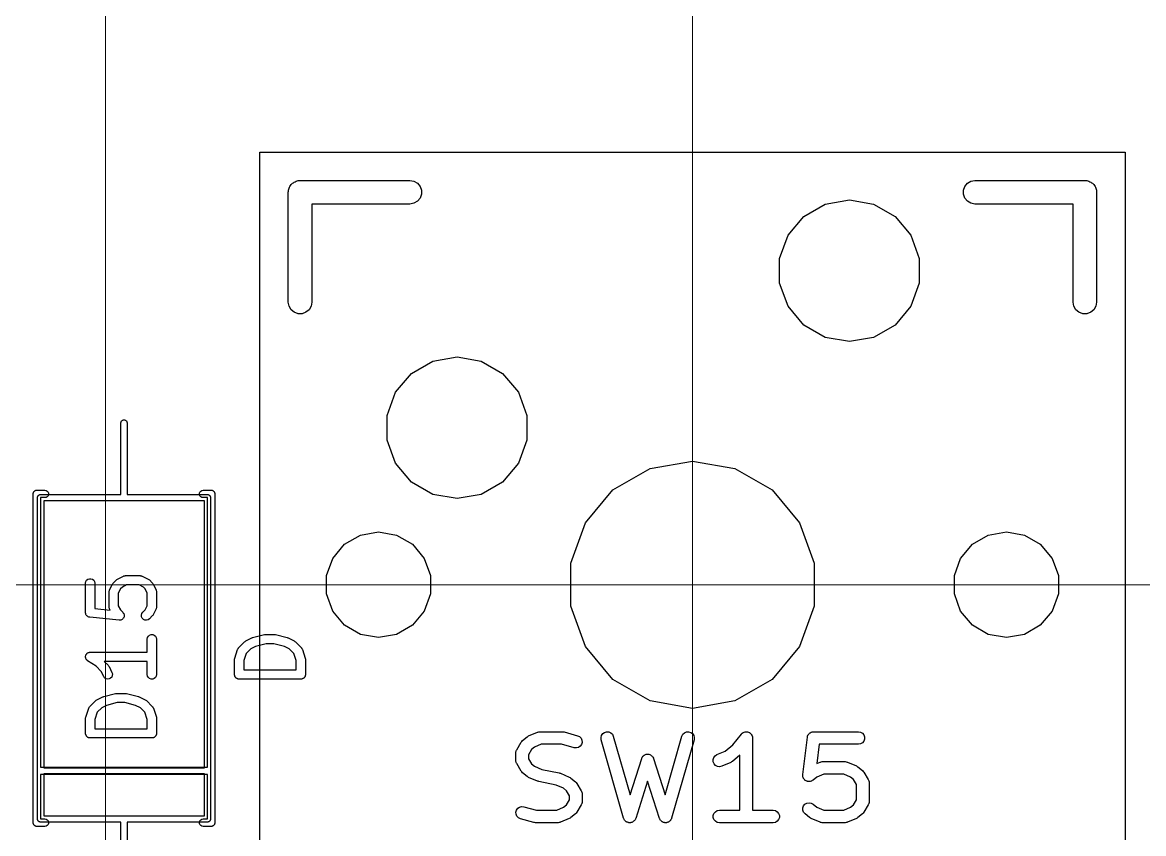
# Model space of a CAD drawing. Header units: millimetres. Extents: x 24 to 200, y 24 to 188.
# Drawn here: x 147.18 to 165.33, y 113.6 to 126.72 of the extents above; entities that cross this region are included whole.
import ezdxf

# ---------------------------------------------------------------- set-up
doc = ezdxf.new("R2010")
doc.units = ezdxf.units.MM
doc.layers.add('3_SwitchPlate', color=6, linetype='Continuous')
doc.layers.add('7_PCBサンプル', color=7, linetype='Continuous')
doc.layers.add('補助線', color=4, linetype='Continuous', lineweight=5, transparency=0.5)

# ---------------------------------------------------------------- blocks, each defined once
blk = doc.blocks.new('hhskb2-F.SilkS')
at = {"layer": '7_PCBサンプル'}
for p, q in [((138.468, -62.6013), (138.471, -62.5848)), ((138.471, -62.5848), (138.479, -62.5704)), ((138.479, -62.5704), (138.485, -62.5547)), ((138.485, -62.5547), (138.496, -62.542)), ((138.496, -62.542), (138.504, -62.5275)), ((138.504, -62.5275), (138.517, -62.5168)), ((138.517, -62.5168), (138.528, -62.5041)), ((138.528, -62.5041), (138.542, -62.4957)), ((138.542, -62.4957), (138.555, -62.485)), ((138.555, -62.485), (138.57, -62.4793)), ((138.57, -62.4793), (138.585, -62.471)), ((138.585, -62.471), (138.601, -62.4681)), ((138.601, -62.4681), (138.617, -62.4624)), ((138.617, -62.4624), (138.634, -62.4624)), ((138.634, -62.4624), (138.65, -62.4595)), ((138.65, -62.4595), (140.428, -62.4595)), ((140.428, -62.4595), (140.493, -62.471)), ((140.493, -62.471), (140.55, -62.5041)), ((140.55, -62.5041), (140.593, -62.5547)), ((140.593, -62.5547), (140.616, -62.6169)), ((149.384, -62.6169), (149.407, -62.5547)), ((149.407, -62.5547), (149.45, -62.5041)), ((149.45, -62.5041), (149.507, -62.471)), ((149.507, -62.471), (149.572, -62.4595)), ((149.572, -62.4595), (151.35, -62.4595)), ((151.35, -62.4595), (151.366, -62.4624)), ((151.366, -62.4624), (151.383, -62.4624)), ((151.383, -62.4624), (151.399, -62.4681)), ((151.399, -62.4681), (151.415, -62.471)), ((151.415, -62.471), (151.43, -62.4793)), ((151.43, -62.4793), (151.445, -62.485)), ((151.445, -62.485), (151.458, -62.4957)), ((151.458, -62.4957), (151.472, -62.5041)), ((151.472, -62.5041), (151.483, -62.5168)), ((151.483, -62.5168), (151.496, -62.5275)), ((151.496, -62.5275), (151.504, -62.542)), ((151.504, -62.542), (151.515, -62.5547)), ((151.515, -62.5547), (151.521, -62.5704)), ((151.521, -62.5704), (151.529, -62.5848)), ((151.529, -62.5848), (151.532, -62.6013)), ((138.459, -62.65), (138.462, -62.6336)), ((138.459, -64.428), (138.459, -62.65)), ((138.462, -62.6169), (138.468, -62.6013)), ((138.462, -62.6336), (138.462, -62.6169)), ((140.593, -62.7452), (140.55, -62.7959)), ((140.616, -62.6831), (140.593, -62.7452)), ((140.616, -62.6169), (140.616, -62.6831)), ((147.148, -62.8418), (147.54, -62.7726)), ((147.54, -62.7726), (147.932, -62.8418)), ((149.384, -62.6831), (149.384, -62.6169)), ((149.407, -62.7452), (149.384, -62.6831)), ((149.45, -62.7959), (149.407, -62.7452)), ((151.532, -62.6013), (151.538, -62.6169)), ((151.538, -62.6169), (151.538, -62.6336)), ((151.538, -62.6336), (151.54, -62.65)), ((151.54, -62.65), (151.54, -64.428)), ((140.428, -62.8405), (138.84, -62.8405)), ((138.84, -62.8405), (138.84, -64.428)), ((140.493, -62.829), (140.428, -62.8405)), ((140.55, -62.7959), (140.493, -62.829)), ((146.802, -63.0411), (147.148, -62.8418)), ((147.932, -62.8418), (148.278, -63.0411)), ((149.507, -62.829), (149.45, -62.7959)), ((149.572, -62.8405), (149.507, -62.829)), ((151.159, -62.8405), (149.572, -62.8405)), ((151.159, -64.428), (151.159, -62.8405)), ((146.546, -63.3463), (146.802, -63.0411)), ((148.278, -63.0411), (148.534, -63.3463)), ((146.41, -63.7208), (146.546, -63.3463)), ((148.534, -63.3463), (148.67, -63.7208)), ((146.41, -64.1192), (146.41, -63.7208)), ((148.67, -63.7208), (148.67, -64.1192)), ((146.546, -64.4937), (146.41, -64.1192)), ((148.67, -64.1192), (148.534, -64.4937)), ((138.471, -64.4932), (138.459, -64.428)), ((138.504, -64.5505), (138.471, -64.4932)), ((138.555, -64.593), (138.504, -64.5505)), ((138.617, -64.6156), (138.555, -64.593)), ((138.745, -64.593), (138.683, -64.6156)), ((138.796, -64.5505), (138.745, -64.593)), ((138.829, -64.4932), (138.796, -64.5505)), ((138.84, -64.428), (138.829, -64.4932)), ((146.802, -64.7989), (146.546, -64.4937)), ((148.534, -64.4937), (148.278, -64.7989)), ((151.171, -64.4932), (151.159, -64.428)), ((151.204, -64.5505), (151.171, -64.4932)), ((151.255, -64.593), (151.204, -64.5505)), ((151.317, -64.6156), (151.255, -64.593)), ((151.445, -64.593), (151.383, -64.6156)), ((151.496, -64.5505), (151.445, -64.593)), ((151.529, -64.4932), (151.496, -64.5505)), ((151.54, -64.428), (151.529, -64.4932)), ((138.683, -64.6156), (138.617, -64.6156)), ((151.383, -64.6156), (151.317, -64.6156)), ((147.148, -64.9982), (146.802, -64.7989)), ((148.278, -64.7989), (147.932, -64.9982)), ((147.54, -65.0674), (147.148, -64.9982)), ((147.932, -64.9982), (147.54, -65.0674)), ((140.798, -65.3818), (141.19, -65.3126)), ((141.19, -65.3126), (141.582, -65.3818)), ((140.452, -65.5811), (140.798, -65.3818)), ((141.582, -65.3818), (141.928, -65.5811)), ((140.196, -65.8863), (140.452, -65.5811)), ((141.928, -65.5811), (142.184, -65.8863)), ((140.06, -66.2608), (140.196, -65.8863)), ((142.184, -65.8863), (142.32, -66.2608)), ((140.06, -66.6592), (140.06, -66.2608)), ((142.32, -66.2608), (142.32, -66.6592)), ((140.196, -67.0337), (140.06, -66.6592)), ((142.32, -66.6592), (142.184, -67.0337)), ((140.452, -67.3389), (140.196, -67.0337)), ((142.184, -67.0337), (141.928, -67.3389)), ((143.713, -67.4667), (144.315, -67.1192)), ((144.315, -67.1192), (145, -66.9985)), ((145, -66.9985), (145.685, -67.1192)), ((145.685, -67.1192), (146.287, -67.4667)), ((134.338, -67.5), (134.341, -67.496)), ((134.341, -67.496), (134.344, -67.4914)), ((134.344, -67.4914), (134.348, -67.4881)), ((134.348, -67.4881), (134.351, -67.484)), ((134.351, -67.484), (134.356, -67.4814)), ((134.356, -67.4814), (134.36, -67.478)), ((134.36, -67.478), (134.365, -67.4762)), ((134.365, -67.4762), (134.369, -67.4736)), ((134.369, -67.4736), (134.375, -67.4727)), ((134.375, -67.4727), (134.38, -67.4709)), ((134.38, -67.4709), (134.385, -67.4709)), ((134.385, -67.4709), (134.39, -67.47)), ((134.39, -67.47), (134.52, -67.47)), ((134.52, -67.47), (134.541, -67.4736)), ((134.541, -67.4736), (134.559, -67.484)), ((134.559, -67.484), (134.572, -67.5)), ((137.028, -67.5), (137.041, -67.484)), ((137.041, -67.484), (137.059, -67.4736)), ((137.059, -67.4736), (137.08, -67.47)), ((137.08, -67.47), (137.21, -67.47)), ((137.21, -67.47), (137.215, -67.4709)), ((137.215, -67.4709), (137.22, -67.4709)), ((137.22, -67.4709), (137.225, -67.4727)), ((137.225, -67.4727), (137.231, -67.4736)), ((137.231, -67.4736), (137.235, -67.4762)), ((137.235, -67.4762), (137.24, -67.478)), ((137.24, -67.478), (137.244, -67.4814)), ((137.244, -67.4814), (137.249, -67.484)), ((137.249, -67.484), (137.252, -67.4881)), ((137.252, -67.4881), (137.256, -67.4914)), ((137.256, -67.4914), (137.259, -67.496)), ((137.259, -67.496), (137.262, -67.5)), ((140.798, -67.5382), (140.452, -67.3389)), ((141.928, -67.3389), (141.582, -67.5382)), ((143.267, -67.9992), (143.713, -67.4667)), ((146.287, -67.4667), (146.733, -67.9992)), ((134.33, -67.53), (134.331, -67.5248)), ((134.33, -72.85), (134.33, -67.53)), ((134.331, -67.5196), (134.333, -67.5147)), ((134.331, -67.5248), (134.331, -67.5196)), ((134.333, -67.5147), (134.334, -67.5095)), ((134.334, -67.5095), (134.336, -67.5049)), ((134.336, -67.5049), (134.338, -67.5)), ((134.52, -67.59), (134.45, -67.59)), ((134.45, -67.59), (134.45, -71.95)), ((134.541, -67.5864), (134.52, -67.59)), ((134.559, -67.576), (134.541, -67.5864)), ((134.572, -67.56), (134.559, -67.576)), ((134.572, -67.5), (134.579, -67.5196)), ((134.579, -67.5404), (134.572, -67.56)), ((134.579, -67.5196), (134.579, -67.5404)), ((137.021, -67.5196), (137.028, -67.5)), ((137.021, -67.5404), (137.021, -67.5196)), ((137.028, -67.56), (137.021, -67.5404)), ((137.041, -67.576), (137.028, -67.56)), ((137.059, -67.5864), (137.041, -67.576)), ((137.08, -67.59), (137.059, -67.5864)), ((137.15, -67.59), (137.08, -67.59)), ((137.15, -71.95), (137.15, -67.59)), ((137.262, -67.5), (137.264, -67.5049)), ((137.264, -67.5049), (137.266, -67.5095)), ((137.266, -67.5095), (137.267, -67.5147)), ((137.267, -67.5147), (137.269, -67.5196)), ((137.269, -67.5196), (137.269, -67.5248)), ((137.269, -67.5248), (137.27, -67.53)), ((137.27, -67.53), (137.27, -72.85)), ((141.19, -67.6074), (140.798, -67.5382)), ((141.582, -67.5382), (141.19, -67.6074)), ((143.029, -68.6524), (143.267, -67.9992)), ((146.733, -67.9992), (146.971, -68.6524)), ((139.371, -68.3457), (139.628, -68.1974)), ((139.628, -68.1974), (139.92, -68.1458)), ((139.92, -68.1458), (140.212, -68.1974)), ((140.212, -68.1974), (140.469, -68.3457)), ((149.531, -68.3457), (149.788, -68.1974)), ((149.788, -68.1974), (150.08, -68.1458)), ((150.08, -68.1458), (150.372, -68.1974)), ((150.372, -68.1974), (150.629, -68.3457)), ((139.18, -68.5729), (139.371, -68.3457)), ((140.469, -68.3457), (140.66, -68.5729)), ((149.34, -68.5729), (149.531, -68.3457)), ((150.629, -68.3457), (150.82, -68.5729)), ((139.079, -68.8517), (139.18, -68.5729)), ((140.66, -68.5729), (140.761, -68.8517)), ((149.239, -68.8517), (149.34, -68.5729)), ((150.82, -68.5729), (150.921, -68.8517)), ((143.029, -69.3476), (143.029, -68.6524)), ((146.971, -68.6524), (146.971, -69.3476)), ((139.079, -69.1483), (139.079, -68.8517)), ((140.761, -68.8517), (140.761, -69.1483)), ((149.239, -69.1483), (149.239, -68.8517)), ((150.921, -68.8517), (150.921, -69.1483)), ((139.18, -69.4271), (139.079, -69.1483)), ((140.761, -69.1483), (140.66, -69.4271)), ((149.34, -69.4271), (149.239, -69.1483)), ((150.921, -69.1483), (150.82, -69.4271)), ((139.371, -69.6543), (139.18, -69.4271)), ((140.66, -69.4271), (140.469, -69.6543)), ((143.267, -70.0008), (143.029, -69.3476)), ((146.971, -69.3476), (146.733, -70.0008)), ((149.531, -69.6543), (149.34, -69.4271)), ((150.82, -69.4271), (150.629, -69.6543)), ((139.628, -69.8026), (139.371, -69.6543)), ((140.469, -69.6543), (140.212, -69.8026)), ((149.788, -69.8026), (149.531, -69.6543)), ((150.629, -69.6543), (150.372, -69.8026)), ((139.92, -69.8541), (139.628, -69.8026)), ((140.212, -69.8026), (139.92, -69.8541)), ((150.08, -69.8541), (149.788, -69.8026)), ((150.372, -69.8026), (150.08, -69.8541)), ((143.713, -70.5332), (143.267, -70.0008)), ((146.733, -70.0008), (146.287, -70.5332)), ((144.315, -70.8808), (143.713, -70.5332)), ((146.287, -70.5332), (145.685, -70.8808)), ((145, -71.0015), (144.315, -70.8808)), ((145.685, -70.8808), (145, -71.0015)), ((142.25, -71.5224), (142.322, -71.4619)), ((142.322, -71.4619), (142.336, -71.4544)), ((142.336, -71.4544), (142.348, -71.4462)), ((142.348, -71.4462), (142.493, -71.3857)), ((142.493, -71.3857), (142.496, -71.3852)), ((142.496, -71.3852), (142.498, -71.3841)), ((142.498, -71.3841), (142.513, -71.3814)), ((142.513, -71.3814), (142.528, -71.378)), ((142.528, -71.378), (142.53, -71.3783)), ((142.53, -71.3783), (142.533, -71.3779)), ((142.533, -71.3779), (142.895, -71.3779)), ((142.895, -71.3779), (142.909, -71.3803)), ((142.909, -71.3803), (142.923, -71.3816)), ((142.923, -71.3816), (143.14, -71.4421)), ((143.14, -71.4421), (143.172, -71.4573)), ((143.172, -71.4573), (143.197, -71.4825)), ((143.197, -71.4825), (143.212, -71.5146)), ((143.52, -71.4723), (143.528, -71.4381)), ((143.523, -71.5074), (143.52, -71.4723)), ((143.528, -71.4381), (143.548, -71.4089)), ((143.548, -71.4089), (143.577, -71.3882)), ((143.577, -71.3882), (143.611, -71.3785)), ((143.611, -71.3785), (143.646, -71.381)), ((143.646, -71.381), (143.678, -71.3953)), ((143.678, -71.3953), (143.703, -71.4199)), ((143.703, -71.4199), (143.719, -71.4516)), ((143.719, -71.4516), (143.99, -72.399)), ((144.559, -72.399), (144.83, -71.4516)), ((144.83, -71.4516), (144.845, -71.4199)), ((144.845, -71.4199), (144.871, -71.3953)), ((144.871, -71.3953), (144.903, -71.381)), ((144.903, -71.381), (144.938, -71.3785)), ((144.938, -71.3785), (144.972, -71.3882)), ((144.972, -71.3882), (145, -71.4089)), ((145, -71.4089), (145.02, -71.4381)), ((145.02, -71.4381), (145.029, -71.4723)), ((145.029, -71.4723), (145.025, -71.5074)), ((145.653, -71.5895), (145.792, -71.4161)), ((145.792, -71.4153), (145.793, -71.4142)), ((145.792, -71.4161), (145.792, -71.4153)), ((145.793, -71.4142), (145.806, -71.4036)), ((145.806, -71.4036), (145.818, -71.3927)), ((145.818, -71.3927), (145.819, -71.3923)), ((145.819, -71.3923), (145.82, -71.3915)), ((145.82, -71.3915), (145.836, -71.3859)), ((145.836, -71.3859), (145.851, -71.3799)), ((145.851, -71.3799), (145.852, -71.3799)), ((145.852, -71.3799), (145.853, -71.3795)), ((145.853, -71.3795), (145.87, -71.3795)), ((145.87, -71.3795), (145.886, -71.3791)), ((145.886, -71.3791), (145.887, -71.3795)), ((145.887, -71.3795), (145.888, -71.3795)), ((145.888, -71.3795), (145.904, -71.3851)), ((145.904, -71.3851), (145.92, -71.3904)), ((145.92, -71.3904), (145.921, -71.3911)), ((145.921, -71.3911), (145.922, -71.3915)), ((145.922, -71.3915), (145.934, -71.4021)), ((145.934, -71.4021), (145.947, -71.4124)), ((145.947, -71.4124), (145.948, -71.4134)), ((145.948, -71.4134), (145.949, -71.4142)), ((145.949, -71.4142), (145.957, -71.4285)), ((145.957, -71.4285), (145.965, -71.4426)), ((145.965, -71.4426), (145.966, -71.4437)), ((145.966, -71.4437), (145.966, -71.4448)), ((145.966, -71.4448), (145.969, -71.461)), ((145.969, -71.461), (145.972, -71.4771)), ((145.972, -71.4771), (145.972, -71.4783)), ((145.972, -71.4783), (145.972, -71.4795)), ((145.972, -71.4795), (145.972, -72.6479)), ((146.786, -72.0722), (146.859, -71.4674)), ((146.859, -71.4619), (146.864, -71.4479)), ((146.859, -71.4647), (146.859, -71.4619)), ((146.859, -71.4674), (146.859, -71.4647)), ((146.864, -71.4479), (146.869, -71.4336)), ((146.869, -71.4336), (146.87, -71.4314)), ((146.87, -71.4314), (146.871, -71.4287)), ((146.871, -71.4287), (146.881, -71.4173)), ((146.881, -71.4173), (146.89, -71.4054)), ((146.89, -71.4054), (146.892, -71.4039)), ((146.892, -71.4039), (146.894, -71.4017)), ((146.894, -71.4017), (146.907, -71.3943)), ((146.907, -71.3943), (146.919, -71.3861)), ((146.919, -71.3861), (146.922, -71.3855)), ((146.922, -71.3855), (146.925, -71.3841)), ((146.925, -71.3841), (146.939, -71.3815)), ((146.939, -71.3815), (146.954, -71.3781)), ((146.954, -71.3781), (146.957, -71.3784)), ((146.957, -71.3784), (146.959, -71.3779)), ((146.959, -71.3779), (147.685, -71.3779)), ((147.685, -71.3779), (147.72, -71.3841)), ((147.72, -71.3841), (147.75, -71.4017)), ((147.75, -71.4017), (147.773, -71.4287)), ((147.773, -71.4287), (147.785, -71.4619)), ((147.785, -71.4619), (147.785, -71.4972)), ((142.152, -71.6782), (142.155, -71.6692)), ((142.155, -71.6692), (142.228, -71.5482)), ((142.228, -71.5482), (142.239, -71.5354)), ((142.239, -71.5354), (142.25, -71.5224)), ((142.393, -71.6675), (142.344, -71.7496)), ((142.441, -71.6279), (142.393, -71.6675)), ((142.553, -71.5811), (142.441, -71.6279)), ((142.882, -71.5811), (142.553, -71.5811)), ((143.086, -71.6379), (142.882, -71.5811)), ((143.121, -71.6413), (143.086, -71.6379)), ((143.155, -71.6325), (143.121, -71.6413)), ((143.184, -71.6125), (143.155, -71.6325)), ((143.205, -71.5838), (143.184, -71.6125)), ((143.214, -71.5498), (143.205, -71.5838)), ((143.212, -71.5146), (143.214, -71.5498)), ((143.886, -72.7774), (143.523, -71.5074)), ((145.025, -71.5074), (144.662, -72.7774)), ((145.527, -71.694), (145.653, -71.5895)), ((147.05, -71.5811), (147.012, -71.8917)), ((147.685, -71.5811), (147.05, -71.5811)), ((147.72, -71.575), (147.685, -71.5811)), ((147.75, -71.5574), (147.72, -71.575)), ((147.773, -71.5303), (147.75, -71.5574)), ((147.785, -71.4972), (147.773, -71.5303)), ((142.141, -71.7214), (142.142, -71.7118)), ((142.141, -71.8424), (142.141, -71.7214)), ((142.142, -71.852), (142.141, -71.8424)), ((142.142, -71.7118), (142.143, -71.7021)), ((142.143, -71.8617), (142.142, -71.852)), ((142.143, -71.7021), (142.145, -71.6946)), ((142.145, -71.6946), (142.147, -71.6867)), ((142.147, -71.6867), (142.152, -71.6782)), ((142.344, -71.7496), (142.344, -71.8142)), ((142.344, -71.8142), (142.393, -71.8963)), ((143.99, -72.399), (144.178, -71.8114)), ((144.178, -71.8114), (144.179, -71.8078)), ((144.179, -71.8078), (144.18, -71.8039)), ((144.18, -71.8039), (144.188, -71.7923)), ((144.188, -71.7923), (144.194, -71.7802)), ((144.194, -71.7802), (144.197, -71.7775)), ((144.197, -71.7775), (144.199, -71.7741)), ((144.199, -71.7741), (144.21, -71.7657)), ((144.21, -71.7657), (144.22, -71.7565)), ((144.22, -71.7565), (144.224, -71.7549)), ((144.224, -71.7549), (144.227, -71.7525)), ((144.227, -71.7525), (144.24, -71.7483)), ((144.24, -71.7483), (144.253, -71.7431)), ((144.253, -71.7431), (144.257, -71.7429)), ((144.257, -71.7429), (144.261, -71.7417)), ((144.261, -71.7417), (144.274, -71.7422)), ((144.274, -71.7422), (144.288, -71.7417)), ((144.288, -71.7417), (144.292, -71.7429)), ((144.292, -71.7429), (144.296, -71.7431)), ((144.296, -71.7431), (144.309, -71.7483)), ((144.309, -71.7483), (144.322, -71.7525)), ((144.322, -71.7525), (144.325, -71.7549)), ((144.325, -71.7549), (144.329, -71.7565)), ((144.329, -71.7565), (144.339, -71.7657)), ((144.339, -71.7657), (144.349, -71.7741)), ((144.349, -71.7741), (144.352, -71.7775)), ((144.352, -71.7775), (144.355, -71.7802)), ((144.355, -71.7802), (144.361, -71.7923)), ((144.361, -71.7923), (144.368, -71.8039)), ((144.368, -71.8039), (144.369, -71.8078)), ((144.369, -71.8078), (144.371, -71.8114)), ((144.371, -71.8114), (144.559, -72.399)), ((145.335, -71.8293), (145.345, -71.7957)), ((145.336, -71.8646), (145.335, -71.8293)), ((145.345, -71.7957), (145.367, -71.7676)), ((145.367, -71.7676), (145.396, -71.7486)), ((145.396, -71.7486), (145.527, -71.694)), ((145.769, -71.7569), (145.646, -71.86)), ((145.769, -72.6479), (145.769, -71.7569)), ((134.45, -71.95), (137.15, -71.95)), ((142.145, -71.8692), (142.143, -71.8617)), ((142.147, -71.8771), (142.145, -71.8692)), ((142.152, -71.8856), (142.147, -71.8771)), ((142.155, -71.8947), (142.152, -71.8856)), ((142.228, -72.0156), (142.155, -71.8947)), ((142.239, -72.0284), (142.228, -72.0156)), ((142.25, -72.0414), (142.239, -72.0284)), ((142.393, -71.8963), (142.441, -71.9359)), ((142.441, -71.9359), (142.563, -71.9868)), ((142.563, -71.9868), (142.844, -72.0453)), ((145.35, -71.8971), (145.336, -71.8646)), ((145.374, -71.9231), (145.35, -71.8971)), ((145.405, -71.9393), (145.374, -71.9231)), ((145.44, -71.9439), (145.405, -71.9393)), ((145.475, -71.9362), (145.44, -71.9439)), ((145.62, -71.8757), (145.475, -71.9362)), ((145.632, -71.8675), (145.62, -71.8757)), ((145.646, -71.86), (145.632, -71.8675)), ((147.012, -71.8917), (147.065, -71.8695)), ((147.065, -71.8695), (147.068, -71.869)), ((147.068, -71.869), (147.07, -71.8679)), ((147.07, -71.8679), (147.085, -71.8652)), ((147.085, -71.8652), (147.1, -71.8618)), ((147.1, -71.8618), (147.102, -71.8621)), ((147.102, -71.8621), (147.105, -71.8617)), ((147.105, -71.8617), (147.467, -71.8617)), ((147.467, -71.8617), (147.47, -71.8621)), ((147.47, -71.8621), (147.472, -71.8618)), ((147.472, -71.8618), (147.487, -71.8652)), ((147.487, -71.8652), (147.502, -71.8679)), ((147.502, -71.8679), (147.504, -71.869)), ((147.504, -71.869), (147.507, -71.8695)), ((147.507, -71.8695), (147.652, -71.93)), ((147.652, -71.93), (147.664, -71.9382)), ((147.664, -71.9382), (147.678, -71.9458)), ((147.678, -71.9458), (147.75, -72.0062)), ((147.75, -72.0062), (147.761, -72.0192)), ((147.761, -72.0192), (147.772, -72.032)), ((147.772, -72.032), (147.845, -72.153)), ((137.15, -72.07), (134.45, -72.07)), ((134.45, -72.07), (134.45, -72.79)), ((137.15, -72.79), (137.15, -72.07)), ((142.322, -72.1019), (142.25, -72.0414)), ((142.336, -72.1094), (142.322, -72.1019)), ((142.348, -72.1176), (142.336, -72.1094)), ((142.493, -72.1781), (142.348, -72.1176)), ((142.503, -72.1802), (142.493, -72.1781)), ((142.512, -72.1838), (142.503, -72.1802)), ((142.793, -72.2423), (142.512, -72.1838)), ((142.844, -72.0453), (142.853, -72.0489)), ((142.853, -72.0489), (142.862, -72.051)), ((142.862, -72.051), (143.007, -72.1115)), ((143.007, -72.1115), (143.02, -72.1196)), ((143.02, -72.1196), (143.033, -72.1272)), ((143.033, -72.1272), (143.106, -72.1877)), ((143.106, -72.1877), (143.117, -72.2006)), ((143.117, -72.2006), (143.128, -72.2134)), ((143.128, -72.2134), (143.2, -72.3344)), ((144.274, -72.1757), (144.081, -72.7805)), ((144.468, -72.7805), (144.274, -72.1757)), ((146.787, -72.0869), (146.786, -72.0722)), ((146.787, -72.1016), (146.787, -72.0869)), ((146.788, -72.1044), (146.787, -72.1016)), ((146.788, -72.1074), (146.788, -72.1044)), ((146.794, -72.1209), (146.788, -72.1074)), ((146.799, -72.1348), (146.794, -72.1209)), ((146.801, -72.1371), (146.799, -72.1348)), ((146.802, -72.1399), (146.801, -72.1371)), ((146.812, -72.1506), (146.802, -72.1399)), ((146.821, -72.1619), (146.812, -72.1506)), ((146.824, -72.1634), (146.821, -72.1619)), ((146.826, -72.1656), (146.824, -72.1634)), ((146.839, -72.1722), (146.826, -72.1656)), ((146.852, -72.1796), (146.839, -72.1722)), ((146.855, -72.1802), (146.852, -72.1796)), ((146.857, -72.1815), (146.855, -72.1802)), ((146.872, -72.1833), (146.857, -72.1815)), ((146.887, -72.1859), (146.872, -72.1833)), ((146.889, -72.1854), (146.887, -72.1859)), ((146.892, -72.1857), (146.889, -72.1854)), ((146.907, -72.1824), (146.892, -72.1857)), ((146.921, -72.1799), (146.907, -72.1824)), ((146.924, -72.1784), (146.921, -72.1799)), ((146.927, -72.1777), (146.924, -72.1784)), ((146.939, -72.1697), (146.927, -72.1777)), ((146.952, -72.1623), (146.939, -72.1697)), ((147.013, -72.1117), (146.952, -72.1623)), ((147.125, -72.0649), (147.013, -72.1117)), ((147.447, -72.0649), (147.125, -72.0649)), ((147.559, -72.1117), (147.447, -72.0649)), ((147.607, -72.1513), (147.559, -72.1117)), ((147.656, -72.2334), (147.607, -72.1513)), ((147.845, -72.153), (147.848, -72.1621)), ((147.848, -72.1621), (147.853, -72.1705)), ((147.853, -72.1705), (147.855, -72.1784)), ((147.855, -72.1784), (147.857, -72.1859)), ((147.857, -72.1859), (147.858, -72.1956)), ((147.858, -72.1956), (147.859, -72.2052)), ((147.859, -72.2052), (147.859, -72.5076)), ((142.915, -72.2931), (142.793, -72.2423)), ((142.962, -72.3327), (142.915, -72.2931)), ((143.012, -72.4148), (142.962, -72.3327)), ((143.2, -72.3344), (143.204, -72.3435)), ((143.204, -72.3435), (143.209, -72.3519)), ((143.209, -72.3519), (143.21, -72.3598)), ((143.21, -72.3598), (143.213, -72.3673)), ((143.213, -72.3673), (143.213, -72.3771)), ((143.213, -72.3771), (143.215, -72.3867)), ((143.215, -72.3867), (143.215, -72.5076)), ((147.656, -72.4795), (147.656, -72.2334)), ((142.915, -72.6012), (142.962, -72.5615)), ((142.962, -72.5615), (143.012, -72.4795)), ((143.012, -72.4795), (143.012, -72.4148)), ((143.2, -72.5599), (143.128, -72.6808)), ((143.204, -72.5508), (143.2, -72.5599)), ((143.209, -72.5424), (143.204, -72.5508)), ((143.21, -72.5344), (143.209, -72.5424)), ((143.213, -72.5269), (143.21, -72.5344)), ((143.215, -72.5076), (143.213, -72.5172)), ((143.213, -72.5172), (143.213, -72.5269)), ((146.799, -72.5781), (146.821, -72.551)), ((146.821, -72.551), (146.852, -72.5332)), ((146.852, -72.5332), (146.887, -72.527)), ((146.887, -72.527), (146.921, -72.533)), ((146.921, -72.533), (146.952, -72.5505)), ((146.952, -72.5505), (147.013, -72.6012)), ((147.559, -72.6012), (147.607, -72.5615)), ((147.607, -72.5615), (147.656, -72.4795)), ((147.845, -72.5599), (147.772, -72.6808)), ((147.848, -72.5508), (147.845, -72.5599)), ((147.853, -72.5424), (147.848, -72.5508)), ((147.855, -72.5344), (147.853, -72.5424)), ((147.857, -72.5269), (147.855, -72.5344)), ((147.858, -72.5172), (147.857, -72.5269)), ((147.859, -72.5076), (147.858, -72.5172)), ((142.141, -72.6793), (142.151, -72.6453)), ((142.144, -72.7144), (142.141, -72.6793)), ((142.159, -72.7466), (142.144, -72.7144)), ((142.151, -72.6453), (142.171, -72.6166)), ((142.183, -72.7717), (142.159, -72.7466)), ((142.171, -72.6166), (142.2, -72.5966)), ((142.2, -72.5966), (142.234, -72.5878)), ((142.234, -72.5878), (142.269, -72.5912)), ((142.269, -72.5912), (142.474, -72.6479)), ((142.474, -72.6479), (142.803, -72.6479)), ((142.803, -72.6479), (142.915, -72.6012)), ((143.106, -72.7066), (143.033, -72.7671)), ((143.117, -72.6937), (143.106, -72.7066)), ((143.128, -72.6808), (143.117, -72.6937)), ((145.335, -72.7319), (145.347, -72.6987)), ((145.335, -72.7672), (145.335, -72.7319)), ((145.347, -72.6987), (145.37, -72.6717)), ((145.37, -72.6717), (145.401, -72.6541)), ((145.401, -72.6541), (145.435, -72.6479)), ((145.435, -72.6479), (145.769, -72.6479)), ((145.972, -72.6479), (146.306, -72.6479)), ((146.306, -72.6479), (146.341, -72.6541)), ((146.341, -72.6541), (146.372, -72.6717)), ((146.372, -72.6717), (146.394, -72.6987)), ((146.394, -72.6987), (146.406, -72.7319)), ((146.406, -72.7319), (146.406, -72.7672)), ((146.787, -72.6113), (146.799, -72.5781)), ((146.787, -72.6466), (146.787, -72.6113)), ((146.799, -72.6797), (146.787, -72.6466)), ((146.822, -72.7066), (146.799, -72.6797)), ((146.894, -72.7671), (146.822, -72.7066)), ((147.013, -72.6012), (147.125, -72.6479)), ((147.125, -72.6479), (147.447, -72.6479)), ((147.447, -72.6479), (147.559, -72.6012)), ((147.75, -72.7066), (147.678, -72.7671)), ((147.761, -72.6937), (147.75, -72.7066)), ((147.772, -72.6808), (147.761, -72.6937)), ((134.331, -72.8552), (134.33, -72.85)), ((134.331, -72.8604), (134.331, -72.8552)), ((134.333, -72.8653), (134.331, -72.8604)), ((134.334, -72.8705), (134.333, -72.8653)), ((134.336, -72.8751), (134.334, -72.8705)), ((134.338, -72.88), (134.336, -72.8751)), ((134.341, -72.884), (134.338, -72.88)), ((134.344, -72.8886), (134.341, -72.884)), ((134.348, -72.8919), (134.344, -72.8886)), ((134.351, -72.896), (134.348, -72.8919)), ((134.356, -72.8986), (134.351, -72.896)), ((134.36, -72.902), (134.356, -72.8986)), ((134.365, -72.9038), (134.36, -72.902)), ((134.369, -72.9064), (134.365, -72.9038)), ((134.375, -72.9073), (134.369, -72.9064)), ((134.38, -72.9091), (134.375, -72.9073)), ((134.385, -72.9091), (134.38, -72.9091)), ((134.39, -72.91), (134.385, -72.9091)), ((134.52, -72.91), (134.39, -72.91)), ((134.45, -72.79), (134.52, -72.79)), ((134.52, -72.79), (134.541, -72.7936)), ((134.541, -72.9064), (134.52, -72.91)), ((134.541, -72.7936), (134.559, -72.804)), ((134.559, -72.896), (134.541, -72.9064)), ((134.559, -72.804), (134.572, -72.82)), ((134.572, -72.88), (134.559, -72.896)), ((134.572, -72.82), (134.579, -72.8396)), ((134.579, -72.8604), (134.572, -72.88)), ((134.579, -72.8396), (134.579, -72.8604)), ((137.021, -72.8396), (137.028, -72.82)), ((137.021, -72.8604), (137.021, -72.8396)), ((137.028, -72.88), (137.021, -72.8604)), ((137.028, -72.82), (137.041, -72.804)), ((137.041, -72.896), (137.028, -72.88)), ((137.041, -72.804), (137.059, -72.7936)), ((137.059, -72.9064), (137.041, -72.896)), ((137.059, -72.7936), (137.08, -72.79)), ((137.08, -72.91), (137.059, -72.9064)), ((137.08, -72.79), (137.15, -72.79)), ((137.21, -72.91), (137.08, -72.91)), ((137.215, -72.9091), (137.21, -72.91)), ((137.22, -72.9091), (137.215, -72.9091)), ((137.225, -72.9073), (137.22, -72.9091)), ((137.231, -72.9064), (137.225, -72.9073)), ((137.235, -72.9038), (137.231, -72.9064)), ((137.24, -72.902), (137.235, -72.9038)), ((137.244, -72.8986), (137.24, -72.902)), ((137.249, -72.896), (137.244, -72.8986)), ((137.252, -72.8919), (137.249, -72.896)), ((137.256, -72.8886), (137.252, -72.8919)), ((137.259, -72.884), (137.256, -72.8886)), ((137.262, -72.88), (137.259, -72.884)), ((137.264, -72.8751), (137.262, -72.88)), ((137.266, -72.8705), (137.264, -72.8751)), ((137.267, -72.8653), (137.266, -72.8705)), ((137.269, -72.8604), (137.267, -72.8653)), ((137.27, -72.85), (137.269, -72.8552)), ((137.269, -72.8552), (137.269, -72.8604)), ((142.215, -72.7869), (142.183, -72.7717)), ((142.433, -72.8474), (142.215, -72.7869)), ((142.446, -72.8487), (142.433, -72.8474)), ((142.46, -72.8511), (142.446, -72.8487)), ((142.823, -72.8511), (142.46, -72.8511)), ((142.825, -72.8507), (142.823, -72.8511)), ((142.828, -72.851), (142.825, -72.8507)), ((142.842, -72.8477), (142.828, -72.851)), ((142.858, -72.845), (142.842, -72.8477)), ((142.86, -72.8438), (142.858, -72.845)), ((142.862, -72.8433), (142.86, -72.8438)), ((143.007, -72.7828), (142.862, -72.8433)), ((143.02, -72.7746), (143.007, -72.7828)), ((143.033, -72.7671), (143.02, -72.7746)), ((143.889, -72.7825), (143.886, -72.7774)), ((143.89, -72.788), (143.889, -72.7825)), ((143.896, -72.7983), (143.89, -72.788)), ((143.902, -72.8092), (143.896, -72.7983)), ((143.906, -72.8131), (143.902, -72.8092)), ((143.909, -72.8178), (143.906, -72.8131)), ((143.918, -72.8253), (143.909, -72.8178)), ((143.927, -72.8337), (143.918, -72.8253)), ((143.932, -72.836), (143.927, -72.8337)), ((143.937, -72.8394), (143.932, -72.836)), ((143.948, -72.8431), (143.937, -72.8394)), ((143.959, -72.8481), (143.948, -72.8431)), ((143.965, -72.8485), (143.959, -72.8481)), ((143.97, -72.8502), (143.965, -72.8485)), ((143.982, -72.8497), (143.97, -72.8502)), ((143.995, -72.8506), (143.982, -72.8497)), ((144, -72.849), (143.995, -72.8506)), ((144.006, -72.8488), (144, -72.849)), ((144.017, -72.8442), (144.006, -72.8488)), ((144.028, -72.8409), (144.017, -72.8442)), ((144.033, -72.8376), (144.028, -72.8409)), ((144.038, -72.8354), (144.033, -72.8376)), ((144.047, -72.8273), (144.038, -72.8354)), ((144.057, -72.8202), (144.047, -72.8273)), ((144.06, -72.8155), (144.057, -72.8202)), ((144.064, -72.8117), (144.06, -72.8155)), ((144.07, -72.801), (144.064, -72.8117)), ((144.077, -72.7909), (144.07, -72.801)), ((144.078, -72.7855), (144.077, -72.7909)), ((144.081, -72.7805), (144.078, -72.7855)), ((144.47, -72.7855), (144.468, -72.7805)), ((144.472, -72.7909), (144.47, -72.7855)), ((144.479, -72.801), (144.472, -72.7909)), ((144.484, -72.8117), (144.479, -72.801)), ((144.488, -72.8155), (144.484, -72.8117)), ((144.492, -72.8202), (144.488, -72.8155)), ((144.501, -72.8273), (144.492, -72.8202)), ((144.51, -72.8354), (144.501, -72.8273)), ((144.516, -72.8376), (144.51, -72.8354)), ((144.52, -72.8409), (144.516, -72.8376)), ((144.532, -72.8442), (144.52, -72.8409)), ((144.543, -72.8488), (144.532, -72.8442)), ((144.549, -72.849), (144.543, -72.8488)), ((144.554, -72.8506), (144.549, -72.849)), ((144.566, -72.8497), (144.554, -72.8506)), ((144.578, -72.8502), (144.566, -72.8497)), ((144.584, -72.8485), (144.578, -72.8502)), ((144.589, -72.8481), (144.584, -72.8485)), ((144.6, -72.8431), (144.589, -72.8481)), ((144.612, -72.8394), (144.6, -72.8431)), ((144.616, -72.836), (144.612, -72.8394)), ((144.621, -72.8337), (144.616, -72.836)), ((144.63, -72.8253), (144.621, -72.8337)), ((144.64, -72.8178), (144.63, -72.8253)), ((144.643, -72.8131), (144.64, -72.8178)), ((144.647, -72.8092), (144.643, -72.8131)), ((144.652, -72.7983), (144.647, -72.8092)), ((144.659, -72.788), (144.652, -72.7983)), ((144.66, -72.7825), (144.659, -72.788)), ((144.662, -72.7774), (144.66, -72.7825)), ((145.347, -72.8003), (145.335, -72.7672)), ((145.37, -72.8274), (145.347, -72.8003)), ((145.401, -72.845), (145.37, -72.8274)), ((145.435, -72.8511), (145.401, -72.845)), ((146.306, -72.8511), (145.435, -72.8511)), ((146.341, -72.845), (146.306, -72.8511)), ((146.372, -72.8274), (146.341, -72.845)), ((146.394, -72.8003), (146.372, -72.8274)), ((146.406, -72.7672), (146.394, -72.8003)), ((146.908, -72.7746), (146.894, -72.7671)), ((146.92, -72.7828), (146.908, -72.7746)), ((147.065, -72.8433), (146.92, -72.7828)), ((147.068, -72.8438), (147.065, -72.8433)), ((147.07, -72.845), (147.068, -72.8438)), ((147.085, -72.8477), (147.07, -72.845)), ((147.1, -72.851), (147.085, -72.8477)), ((147.102, -72.8507), (147.1, -72.851)), ((147.105, -72.8511), (147.102, -72.8507)), ((147.467, -72.8511), (147.105, -72.8511)), ((147.47, -72.8507), (147.467, -72.8511)), ((147.472, -72.851), (147.47, -72.8507)), ((147.487, -72.8477), (147.472, -72.851)), ((147.502, -72.845), (147.487, -72.8477)), ((147.504, -72.8438), (147.502, -72.845)), ((147.507, -72.8433), (147.504, -72.8438)), ((147.652, -72.7828), (147.507, -72.8433)), ((147.664, -72.7746), (147.652, -72.7828)), ((147.678, -72.7671), (147.664, -72.7746))]:
    blk.add_line(p, q, dxfattribs=at)
blk = doc.blocks.new('hhskb2-F.Fab')
at = {"layer": '7_PCBサンプル'}
for p, q in [((135.75, -66.38), (135.753, -66.3629)), ((135.75, -67.54), (135.75, -66.38)), ((135.753, -66.3629), (135.762, -66.3479)), ((135.762, -66.3479), (135.775, -66.3367)), ((135.775, -66.3367), (135.791, -66.3308)), ((135.791, -66.3308), (135.809, -66.3308)), ((135.809, -66.3308), (135.825, -66.3367)), ((135.825, -66.3367), (135.838, -66.3479)), ((135.838, -66.3479), (135.847, -66.3629)), ((135.847, -66.3629), (135.85, -66.38)), ((135.85, -66.38), (135.85, -67.54)), ((134.4, -67.59), (134.401, -67.5857)), ((134.4, -72.79), (134.4, -67.59)), ((134.401, -67.5813), (134.402, -67.5772)), ((134.401, -67.5857), (134.401, -67.5813)), ((134.402, -67.5772), (134.403, -67.5729)), ((134.403, -67.5729), (134.405, -67.5691)), ((134.405, -67.5691), (134.407, -67.565)), ((134.407, -67.565), (134.41, -67.5616)), ((134.41, -67.5616), (134.412, -67.5579)), ((134.412, -67.5579), (134.415, -67.555)), ((134.415, -67.555), (134.418, -67.5517)), ((134.418, -67.5517), (134.422, -67.5495)), ((134.422, -67.5495), (134.425, -67.5467)), ((134.425, -67.5467), (134.429, -67.5452)), ((134.429, -67.5452), (134.433, -67.543)), ((134.433, -67.543), (134.437, -67.5423)), ((134.437, -67.5423), (134.441, -67.5408)), ((134.441, -67.5408), (134.446, -67.5408)), ((134.446, -67.5408), (134.45, -67.54)), ((134.45, -67.54), (135.75, -67.54)), ((134.5, -67.64), (134.5, -71.96)), ((137.1, -67.64), (134.5, -67.64)), ((135.85, -67.54), (137.15, -67.54)), ((137.1, -71.96), (137.1, -67.64)), ((137.15, -67.54), (137.154, -67.5408)), ((137.154, -67.5408), (137.159, -67.5408)), ((137.159, -67.5408), (137.163, -67.5423)), ((137.163, -67.5423), (137.167, -67.543)), ((137.167, -67.543), (137.171, -67.5452)), ((137.171, -67.5452), (137.175, -67.5467)), ((137.175, -67.5467), (137.178, -67.5495)), ((137.178, -67.5495), (137.182, -67.5517)), ((137.182, -67.5517), (137.185, -67.555)), ((137.185, -67.555), (137.188, -67.5579)), ((137.188, -67.5579), (137.19, -67.5616)), ((137.19, -67.5616), (137.193, -67.565)), ((137.193, -67.565), (137.195, -67.5691)), ((137.195, -67.5691), (137.197, -67.5729)), ((137.197, -67.5729), (137.198, -67.5772)), ((137.198, -67.5772), (137.199, -67.5813)), ((137.199, -67.5813), (137.199, -67.5857)), ((137.199, -67.5857), (137.2, -67.59)), ((137.2, -67.59), (137.2, -72.79)), ((135.182, -68.9501), (135.195, -68.9275)), ((135.195, -68.9275), (135.215, -68.9108)), ((135.215, -68.9108), (135.239, -68.9019)), ((135.239, -68.9019), (135.265, -68.9019)), ((135.265, -68.9019), (135.29, -68.9108)), ((135.29, -68.9108), (135.31, -68.9275)), ((135.31, -68.9275), (135.323, -68.9501)), ((135.628, -68.9703), (135.676, -68.9227)), ((135.676, -68.9227), (135.685, -68.9158)), ((135.685, -68.9158), (135.695, -68.9086)), ((135.695, -68.9086), (135.79, -68.861)), ((135.79, -68.861), (135.794, -68.8598)), ((135.794, -68.8598), (135.798, -68.8576)), ((135.798, -68.8576), (135.807, -68.8561)), ((135.807, -68.8561), (135.815, -68.8536)), ((135.815, -68.8536), (135.82, -68.8538)), ((135.82, -68.8538), (135.824, -68.8531)), ((135.824, -68.8531), (136.062, -68.8531)), ((136.062, -68.8531), (136.066, -68.8538)), ((136.066, -68.8538), (136.07, -68.8536)), ((136.07, -68.8536), (136.079, -68.8561)), ((136.079, -68.8561), (136.088, -68.8576)), ((136.088, -68.8576), (136.091, -68.8598)), ((136.091, -68.8598), (136.095, -68.861)), ((136.095, -68.861), (136.191, -68.9086)), ((136.191, -68.9086), (136.2, -68.9158)), ((136.2, -68.9158), (136.21, -68.9227)), ((136.21, -68.9227), (136.258, -68.9703)), ((135.177, -68.9757), (135.182, -68.9501)), ((135.177, -69.4519), (135.177, -68.9757)), ((135.323, -68.9501), (135.327, -68.9757)), ((135.327, -68.9757), (135.327, -69.384)), ((135.558, -69.1186), (135.559, -69.1143)), ((135.558, -69.3567), (135.558, -69.1186)), ((135.559, -69.11), (135.561, -69.1016)), ((135.559, -69.1143), (135.559, -69.11)), ((135.561, -69.1016), (135.563, -69.0929)), ((135.563, -69.0929), (135.565, -69.0892)), ((135.565, -69.0892), (135.566, -69.085)), ((135.566, -69.085), (135.614, -68.9898)), ((135.614, -68.9898), (135.621, -68.9801)), ((135.621, -68.9801), (135.628, -68.9703)), ((135.743, -69.0678), (135.708, -69.1363)), ((135.773, -69.0374), (135.743, -69.0678)), ((135.842, -69.0031), (135.773, -69.0374)), ((136.044, -69.0031), (135.842, -69.0031)), ((136.113, -69.0374), (136.044, -69.0031)), ((136.143, -69.0678), (136.113, -69.0374)), ((136.177, -69.1363), (136.143, -69.0678)), ((136.258, -68.9703), (136.265, -68.9801)), ((136.265, -68.9801), (136.272, -68.9898)), ((136.272, -68.9898), (136.319, -69.085)), ((136.319, -69.085), (136.321, -69.0892)), ((136.321, -69.0892), (136.323, -69.0929)), ((136.323, -69.0929), (136.324, -69.1016)), ((136.324, -69.1016), (136.327, -69.11)), ((136.327, -69.11), (136.327, -69.1143)), ((136.327, -69.1143), (136.327, -69.1186)), ((136.327, -69.1186), (136.327, -69.3567)), ((135.708, -69.1363), (135.708, -69.339)), ((136.177, -69.339), (136.177, -69.1363)), ((135.178, -69.4547), (135.177, -69.4519)), ((135.178, -69.4575), (135.178, -69.4547)), ((135.18, -69.4675), (135.178, -69.4575)), ((135.182, -69.4776), (135.18, -69.4675)), ((135.183, -69.48), (135.182, -69.4776)), ((135.184, -69.4828), (135.183, -69.48)), ((135.19, -69.4912), (135.184, -69.4828)), ((135.195, -69.5001), (135.19, -69.4912)), ((135.327, -69.384), (135.576, -69.4089)), ((135.559, -69.3609), (135.558, -69.3567)), ((135.559, -69.3652), (135.559, -69.3609)), ((135.561, -69.3737), (135.559, -69.3652)), ((135.563, -69.3823), (135.561, -69.3737)), ((135.565, -69.3861), (135.563, -69.3823)), ((135.566, -69.3902), (135.565, -69.3861)), ((135.576, -69.4089), (135.566, -69.3902)), ((135.708, -69.339), (135.743, -69.4075)), ((135.743, -69.4075), (135.782, -69.4465)), ((135.782, -69.4465), (135.782, -69.4469)), ((135.782, -69.4469), (135.782, -69.4472)), ((135.782, -69.4472), (135.789, -69.4576)), ((135.789, -69.4576), (135.797, -69.4678)), ((135.797, -69.4678), (135.797, -69.4683)), ((135.797, -69.4683), (135.797, -69.4687)), ((135.797, -69.4687), (135.8, -69.4809)), ((135.8, -69.4809), (135.803, -69.493)), ((135.803, -69.493), (135.803, -69.4935)), ((136.082, -69.493), (136.089, -69.4678)), ((136.085, -69.5189), (136.082, -69.493)), ((136.089, -69.4678), (136.104, -69.4465)), ((136.104, -69.4465), (136.143, -69.4075)), ((136.143, -69.4075), (136.177, -69.339)), ((136.272, -69.4854), (136.265, -69.4951)), ((136.319, -69.3902), (136.272, -69.4854)), ((136.321, -69.3861), (136.319, -69.3902)), ((136.323, -69.3823), (136.321, -69.3861)), ((136.324, -69.3737), (136.323, -69.3823)), ((136.327, -69.3652), (136.324, -69.3737)), ((136.327, -69.3567), (136.327, -69.3609)), ((136.327, -69.3609), (136.327, -69.3652)), ((135.197, -69.5019), (135.195, -69.5001)), ((135.199, -69.5043), (135.197, -69.5019)), ((135.207, -69.5103), (135.199, -69.5043)), ((135.215, -69.5169), (135.207, -69.5103)), ((135.218, -69.5178), (135.215, -69.5169)), ((135.22, -69.5195), (135.218, -69.5178)), ((135.23, -69.5223), (135.22, -69.5195)), ((135.239, -69.5258), (135.23, -69.5223)), ((135.242, -69.5258), (135.239, -69.5258)), ((135.245, -69.5265), (135.242, -69.5258)), ((135.721, -69.5742), (135.245, -69.5265)), ((135.722, -69.5741), (135.721, -69.5742)), ((135.734, -69.5731), (135.722, -69.5742)), ((135.722, -69.5742), (135.722, -69.5741)), ((135.747, -69.5722), (135.734, -69.5731)), ((135.748, -69.572), (135.747, -69.5722)), ((135.759, -69.5667), (135.748, -69.572)), ((135.748, -69.572), (135.748, -69.572)), ((135.771, -69.5615), (135.759, -69.5667)), ((135.772, -69.561), (135.771, -69.5612)), ((135.771, -69.5612), (135.771, -69.5615)), ((135.78, -69.5521), (135.772, -69.561)), ((135.789, -69.5433), (135.78, -69.5521)), ((135.79, -69.5429), (135.789, -69.5433)), ((135.795, -69.5312), (135.79, -69.5425)), ((135.79, -69.5425), (135.79, -69.5429)), ((135.801, -69.5198), (135.795, -69.5312)), ((135.802, -69.5065), (135.801, -69.5189)), ((135.801, -69.5189), (135.801, -69.5194)), ((135.801, -69.5194), (135.801, -69.5198)), ((135.803, -69.4939), (135.802, -69.5065)), ((135.803, -69.4935), (135.803, -69.4939)), ((136.096, -69.5425), (136.085, -69.5189)), ((136.114, -69.561), (136.096, -69.5425)), ((136.138, -69.572), (136.114, -69.561)), ((136.164, -69.5742), (136.138, -69.572)), ((136.189, -69.5675), (136.164, -69.5742)), ((136.21, -69.5526), (136.189, -69.5675)), ((136.258, -69.5049), (136.21, -69.5526)), ((136.265, -69.4951), (136.258, -69.5049)), ((136.177, -69.8805), (136.182, -69.8548)), ((136.182, -69.8548), (136.195, -69.8323)), ((136.195, -69.8323), (136.215, -69.8155)), ((136.215, -69.8155), (136.239, -69.8066)), ((136.239, -69.8066), (136.265, -69.8066)), ((136.265, -69.8066), (136.29, -69.8155)), ((136.29, -69.8155), (136.31, -69.8323)), ((136.31, -69.8323), (136.323, -69.8548)), ((136.323, -69.8548), (136.327, -69.8805)), ((137.875, -69.8587), (137.882, -69.8553)), ((137.882, -69.8553), (138.073, -69.8077)), ((138.073, -69.8077), (138.082, -69.8071)), ((138.082, -69.8071), (138.091, -69.8055)), ((138.091, -69.8055), (138.234, -69.8055)), ((138.234, -69.8055), (138.243, -69.8071)), ((138.243, -69.8071), (138.252, -69.8077)), ((138.252, -69.8077), (138.442, -69.8553)), ((138.442, -69.8553), (138.45, -69.8587)), ((136.177, -70.0912), (136.177, -69.8805)), ((136.327, -69.8805), (136.327, -70.4519)), ((137.642, -70.0393), (137.647, -70.0321)), ((137.647, -70.0321), (137.651, -70.0243)), ((137.651, -70.0243), (137.654, -70.0215)), ((137.654, -70.0215), (137.657, -70.0179)), ((137.657, -70.0179), (137.752, -69.9227)), ((137.752, -69.9227), (137.762, -69.9158)), ((137.762, -69.9158), (137.772, -69.9086)), ((137.772, -69.9086), (137.867, -69.861)), ((137.85, -70.0374), (137.776, -70.1115)), ((137.927, -69.9989), (137.85, -70.0374)), ((137.867, -69.861), (137.875, -69.8587)), ((138.1, -69.9555), (137.927, -69.9989)), ((138.225, -69.9555), (138.1, -69.9555)), ((138.398, -69.9989), (138.225, -69.9555)), ((138.475, -70.0374), (138.398, -69.9989)), ((138.45, -69.8587), (138.458, -69.861)), ((138.458, -69.861), (138.553, -69.9086)), ((138.549, -70.1115), (138.475, -70.0374)), ((138.553, -69.9086), (138.563, -69.9158)), ((138.563, -69.9158), (138.573, -69.9227)), ((138.573, -69.9227), (138.668, -70.0179)), ((138.668, -70.0179), (138.67, -70.0215)), ((138.67, -70.0215), (138.674, -70.0243)), ((138.674, -70.0243), (138.678, -70.0321)), ((138.678, -70.0321), (138.683, -70.0393)), ((135.178, -70.1614), (135.179, -70.1573)), ((135.179, -70.1703), (135.178, -70.1614)), ((135.179, -70.1532), (135.182, -70.1448)), ((135.179, -70.1573), (135.179, -70.1532)), ((135.179, -70.1792), (135.179, -70.1703)), ((135.18, -70.1831), (135.179, -70.1792)), ((135.18, -70.1873), (135.18, -70.1831)), ((135.184, -70.1953), (135.18, -70.1873)), ((135.182, -70.1448), (135.184, -70.1361)), ((135.184, -70.1361), (135.186, -70.1326)), ((135.187, -70.2037), (135.184, -70.1953)), ((135.186, -70.1326), (135.187, -70.1287)), ((135.187, -70.1287), (135.193, -70.1218)), ((135.19, -70.2069), (135.187, -70.2037)), ((135.192, -70.2106), (135.19, -70.2069)), ((135.198, -70.2168), (135.192, -70.2106)), ((135.193, -70.1218), (135.198, -70.1144)), ((135.198, -70.1144), (135.202, -70.1119)), ((135.204, -70.2236), (135.198, -70.2168)), ((135.202, -70.1119), (135.204, -70.1087)), ((135.204, -70.1087), (135.212, -70.1043)), ((135.212, -70.1043), (135.219, -70.099)), ((135.219, -70.099), (135.223, -70.0978)), ((135.223, -70.0978), (135.227, -70.0957)), ((135.227, -70.0957), (135.236, -70.0942)), ((135.236, -70.0942), (135.244, -70.0916)), ((135.244, -70.0916), (135.248, -70.0919)), ((135.248, -70.0919), (135.252, -70.0912)), ((135.252, -70.0912), (136.177, -70.0912)), ((137.587, -70.2138), (137.589, -70.202)), ((137.587, -70.4519), (137.587, -70.2138)), ((137.589, -70.202), (137.591, -70.1901)), ((137.591, -70.1901), (137.639, -70.0472)), ((137.639, -70.0472), (137.641, -70.0434)), ((137.641, -70.0434), (137.642, -70.0393)), ((137.776, -70.1115), (137.737, -70.226)), ((138.587, -70.226), (138.549, -70.1115)), ((138.683, -70.0393), (138.684, -70.0434)), ((138.684, -70.0434), (138.686, -70.0472)), ((138.686, -70.0472), (138.734, -70.1901)), ((138.734, -70.1901), (138.735, -70.202)), ((138.735, -70.202), (138.737, -70.2138)), ((138.737, -70.2138), (138.737, -70.4519)), ((135.208, -70.2257), (135.204, -70.2236)), ((135.211, -70.2286), (135.208, -70.2257)), ((135.347, -70.3197), (135.211, -70.2286)), ((135.429, -70.4011), (135.347, -70.3197)), ((136.177, -70.2412), (135.481, -70.2412)), ((135.481, -70.2412), (135.544, -70.3036)), ((135.544, -70.3036), (135.55, -70.3135)), ((135.55, -70.3135), (135.558, -70.3231)), ((135.558, -70.3231), (135.605, -70.4184)), ((136.177, -70.4519), (136.177, -70.2412)), ((137.737, -70.226), (137.737, -70.3769)), ((137.737, -70.3769), (138.587, -70.3769)), ((138.587, -70.3769), (138.587, -70.226)), ((135.471, -70.4854), (135.429, -70.4011)), ((135.487, -70.5064), (135.471, -70.4854)), ((135.508, -70.5207), (135.487, -70.5064)), ((135.534, -70.5268), (135.508, -70.5207)), ((135.559, -70.5238), (135.534, -70.5268)), ((135.583, -70.5121), (135.559, -70.5238)), ((135.601, -70.4932), (135.583, -70.5121)), ((135.611, -70.4693), (135.601, -70.4932)), ((135.605, -70.4184), (135.613, -70.4433)), ((135.613, -70.4433), (135.611, -70.4693)), ((136.182, -70.4776), (136.177, -70.4519)), ((136.195, -70.5001), (136.182, -70.4776)), ((136.215, -70.5169), (136.195, -70.5001)), ((136.239, -70.5258), (136.215, -70.5169)), ((136.265, -70.5258), (136.239, -70.5258)), ((136.29, -70.5169), (136.265, -70.5258)), ((136.31, -70.5001), (136.29, -70.5169)), ((136.323, -70.4776), (136.31, -70.5001)), ((136.327, -70.4519), (136.323, -70.4776)), ((137.589, -70.4584), (137.587, -70.4519)), ((137.589, -70.4649), (137.589, -70.4584)), ((137.591, -70.4711), (137.589, -70.4649)), ((137.592, -70.4776), (137.591, -70.4711)), ((137.595, -70.4832), (137.592, -70.4776)), ((137.597, -70.4894), (137.595, -70.4832)), ((137.602, -70.4944), (137.597, -70.4894)), ((137.605, -70.5001), (137.602, -70.4944)), ((137.61, -70.5043), (137.605, -70.5001)), ((137.614, -70.5094), (137.61, -70.5043)), ((137.62, -70.5126), (137.614, -70.5094)), ((137.625, -70.5169), (137.62, -70.5126)), ((137.631, -70.5191), (137.625, -70.5169)), ((137.637, -70.5224), (137.631, -70.5191)), ((137.643, -70.5235), (137.637, -70.5224)), ((137.649, -70.5258), (137.643, -70.5235)), ((137.656, -70.5258), (137.649, -70.5258)), ((137.662, -70.5269), (137.656, -70.5258)), ((138.662, -70.5269), (137.662, -70.5269)), ((138.669, -70.5258), (138.662, -70.5269)), ((138.675, -70.5258), (138.669, -70.5258)), ((138.682, -70.5235), (138.675, -70.5258)), ((138.688, -70.5224), (138.682, -70.5235)), ((138.694, -70.5191), (138.688, -70.5224)), ((138.7, -70.5169), (138.694, -70.5191)), ((138.705, -70.5126), (138.7, -70.5169)), ((138.711, -70.5094), (138.705, -70.5126)), ((138.715, -70.5043), (138.711, -70.5094)), ((138.72, -70.5001), (138.715, -70.5043)), ((138.723, -70.4944), (138.72, -70.5001)), ((138.727, -70.4894), (138.723, -70.4944)), ((138.73, -70.4832), (138.727, -70.4894)), ((138.733, -70.4776), (138.73, -70.4832)), ((138.734, -70.4711), (138.733, -70.4776)), ((138.736, -70.4649), (138.734, -70.4711)), ((138.737, -70.4519), (138.736, -70.4584)), ((138.736, -70.4584), (138.736, -70.4649)), ((135.472, -70.8077), (135.663, -70.7601)), ((135.663, -70.7601), (135.672, -70.7595)), ((135.672, -70.7595), (135.681, -70.7579)), ((135.681, -70.7579), (135.824, -70.7579)), ((135.824, -70.7579), (135.833, -70.7595)), ((135.833, -70.7595), (135.842, -70.7601)), ((135.842, -70.7601), (136.032, -70.8077)), ((135.247, -70.9703), (135.342, -70.8751)), ((135.342, -70.8751), (135.352, -70.8682)), ((135.352, -70.8682), (135.362, -70.861)), ((135.362, -70.861), (135.457, -70.8134)), ((135.457, -70.8134), (135.465, -70.8111)), ((135.465, -70.8111), (135.472, -70.8077)), ((135.69, -70.9079), (135.517, -70.9512)), ((135.815, -70.9079), (135.69, -70.9079)), ((135.988, -70.9512), (135.815, -70.9079)), ((136.032, -70.8077), (136.04, -70.8111)), ((136.04, -70.8111), (136.048, -70.8134)), ((136.048, -70.8134), (136.143, -70.861)), ((136.143, -70.861), (136.153, -70.8682)), ((136.153, -70.8682), (136.163, -70.8751)), ((136.163, -70.8751), (136.258, -70.9703)), ((135.181, -71.1425), (135.229, -70.9996)), ((135.229, -70.9996), (135.231, -70.9958)), ((135.231, -70.9958), (135.232, -70.9916)), ((135.232, -70.9916), (135.237, -70.9844)), ((135.237, -70.9844), (135.241, -70.9767)), ((135.241, -70.9767), (135.244, -70.9738)), ((135.244, -70.9738), (135.247, -70.9703)), ((135.366, -71.0638), (135.327, -71.1784)), ((135.44, -70.9897), (135.366, -71.0638)), ((135.517, -70.9512), (135.44, -70.9897)), ((136.065, -70.9897), (135.988, -70.9512)), ((136.139, -71.0638), (136.065, -70.9897)), ((136.177, -71.1784), (136.139, -71.0638)), ((136.258, -70.9703), (136.26, -70.9738)), ((136.26, -70.9738), (136.264, -70.9767)), ((136.264, -70.9767), (136.268, -70.9844)), ((136.268, -70.9844), (136.273, -70.9916)), ((136.273, -70.9916), (136.274, -70.9958)), ((136.274, -70.9958), (136.276, -70.9996)), ((136.276, -70.9996), (136.324, -71.1425)), ((135.177, -71.1662), (135.179, -71.1543)), ((135.177, -71.4043), (135.177, -71.1662)), ((135.179, -71.1543), (135.181, -71.1425)), ((135.327, -71.1784), (135.327, -71.3293)), ((136.177, -71.3293), (136.177, -71.1784)), ((136.324, -71.1425), (136.325, -71.1543)), ((136.325, -71.1543), (136.327, -71.1662)), ((136.327, -71.1662), (136.327, -71.4043)), ((135.179, -71.4107), (135.177, -71.4043)), ((135.179, -71.4173), (135.179, -71.4107)), ((135.181, -71.4235), (135.179, -71.4173)), ((135.182, -71.4299), (135.181, -71.4235)), ((135.185, -71.4356), (135.182, -71.4299)), ((135.187, -71.4418), (135.185, -71.4356)), ((135.192, -71.4468), (135.187, -71.4418)), ((135.195, -71.4525), (135.192, -71.4468)), ((135.2, -71.4567), (135.195, -71.4525)), ((135.204, -71.4617), (135.2, -71.4567)), ((135.21, -71.465), (135.204, -71.4617)), ((135.215, -71.4692), (135.21, -71.465)), ((135.221, -71.4715), (135.215, -71.4692)), ((135.227, -71.4748), (135.221, -71.4715)), ((135.233, -71.4759), (135.227, -71.4748)), ((135.239, -71.4781), (135.233, -71.4759)), ((135.246, -71.4781), (135.239, -71.4781)), ((135.252, -71.4793), (135.246, -71.4781)), ((136.252, -71.4793), (135.252, -71.4793)), ((135.327, -71.3293), (136.177, -71.3293)), ((136.259, -71.4781), (136.252, -71.4793)), ((136.265, -71.4781), (136.259, -71.4781)), ((136.272, -71.4759), (136.265, -71.4781)), ((136.278, -71.4748), (136.272, -71.4759)), ((136.284, -71.4715), (136.278, -71.4748)), ((136.29, -71.4692), (136.284, -71.4715)), ((136.295, -71.465), (136.29, -71.4692)), ((136.301, -71.4617), (136.295, -71.465)), ((136.305, -71.4567), (136.301, -71.4617)), ((136.31, -71.4525), (136.305, -71.4567)), ((136.313, -71.4468), (136.31, -71.4525)), ((136.317, -71.4418), (136.313, -71.4468)), ((136.32, -71.4356), (136.317, -71.4418)), ((136.323, -71.4299), (136.32, -71.4356)), ((136.324, -71.4235), (136.323, -71.4299)), ((136.326, -71.4173), (136.324, -71.4235)), ((136.327, -71.4043), (136.326, -71.4107)), ((136.326, -71.4107), (136.326, -71.4173)), ((134.5, -71.96), (137.1, -71.96)), ((134.5, -72.06), (134.5, -72.74)), ((137.1, -72.06), (134.5, -72.06)), ((137.1, -72.74), (137.1, -72.06)), ((134.5, -72.74), (137.1, -72.74)), ((134.401, -72.7943), (134.4, -72.79)), ((134.401, -72.7987), (134.401, -72.7943)), ((134.402, -72.8028), (134.401, -72.7987)), ((134.403, -72.8071), (134.402, -72.8028)), ((134.405, -72.8109), (134.403, -72.8071)), ((134.407, -72.815), (134.405, -72.8109)), ((134.41, -72.8184), (134.407, -72.815)), ((134.412, -72.8221), (134.41, -72.8184)), ((134.415, -72.825), (134.412, -72.8221)), ((134.418, -72.8283), (134.415, -72.825)), ((134.422, -72.8305), (134.418, -72.8283)), ((134.425, -72.8333), (134.422, -72.8305)), ((134.429, -72.8348), (134.425, -72.8333)), ((134.433, -72.837), (134.429, -72.8348)), ((134.437, -72.8377), (134.433, -72.837)), ((134.441, -72.8392), (134.437, -72.8377)), ((134.446, -72.8392), (134.441, -72.8392)), ((134.45, -72.84), (134.446, -72.8392)), ((135.75, -72.84), (134.45, -72.84)), ((135.75, -74), (135.75, -72.84)), ((137.15, -72.84), (135.85, -72.84)), ((135.85, -72.84), (135.85, -74)), ((137.154, -72.8392), (137.15, -72.84)), ((137.159, -72.8392), (137.154, -72.8392)), ((137.163, -72.8377), (137.159, -72.8392)), ((137.167, -72.837), (137.163, -72.8377)), ((137.171, -72.8348), (137.167, -72.837)), ((137.175, -72.8333), (137.171, -72.8348)), ((137.178, -72.8305), (137.175, -72.8333)), ((137.182, -72.8283), (137.178, -72.8305)), ((137.185, -72.825), (137.182, -72.8283)), ((137.188, -72.8221), (137.185, -72.825)), ((137.19, -72.8184), (137.188, -72.8221)), ((137.193, -72.815), (137.19, -72.8184)), ((137.195, -72.8109), (137.193, -72.815)), ((137.197, -72.8071), (137.195, -72.8109)), ((137.198, -72.8028), (137.197, -72.8071)), ((137.199, -72.7987), (137.198, -72.8028)), ((137.2, -72.79), (137.199, -72.7943)), ((137.199, -72.7943), (137.199, -72.7987))]:
    blk.add_line(p, q, dxfattribs=at)

msp = doc.modelspace()

# ---------------------------------------------------------------- linework, layer by layer
at = {"layer": '3_SwitchPlate'}
msp.add_lwpolyline([(151.025, 110.625), (151.025, 124.625), (165.025, 124.625), (165.025, 110.625)], close=True, dxfattribs=at)
at = {"layer": '7_PCBサンプル', "lineweight": 5, "transparency": 33554687}
for points in [[(129.525, 108.125), (129.525, 127.125), (148.525, 127.125), (148.525, 108.125)], [(148.525, 108.125), (148.525, 127.125), (167.525, 127.125), (167.525, 108.125)]]:
    msp.add_lwpolyline(points, close=True, dxfattribs=at)
at = {"layer": '補助線'}
for p, q in [((158.025, 171.2), (158.025, 69.882)), ((45.855, 117.625), (185.21, 117.625))]:
    msp.add_line(p, q, dxfattribs=at)

# ---------------------------------------------------------------- block references
for name in ['hhskb2-F.SilkS', 'hhskb2-F.Fab']:
    msp.add_blockref(name, (13.025, 186.625))

doc.saveas('drawing.dxf')
